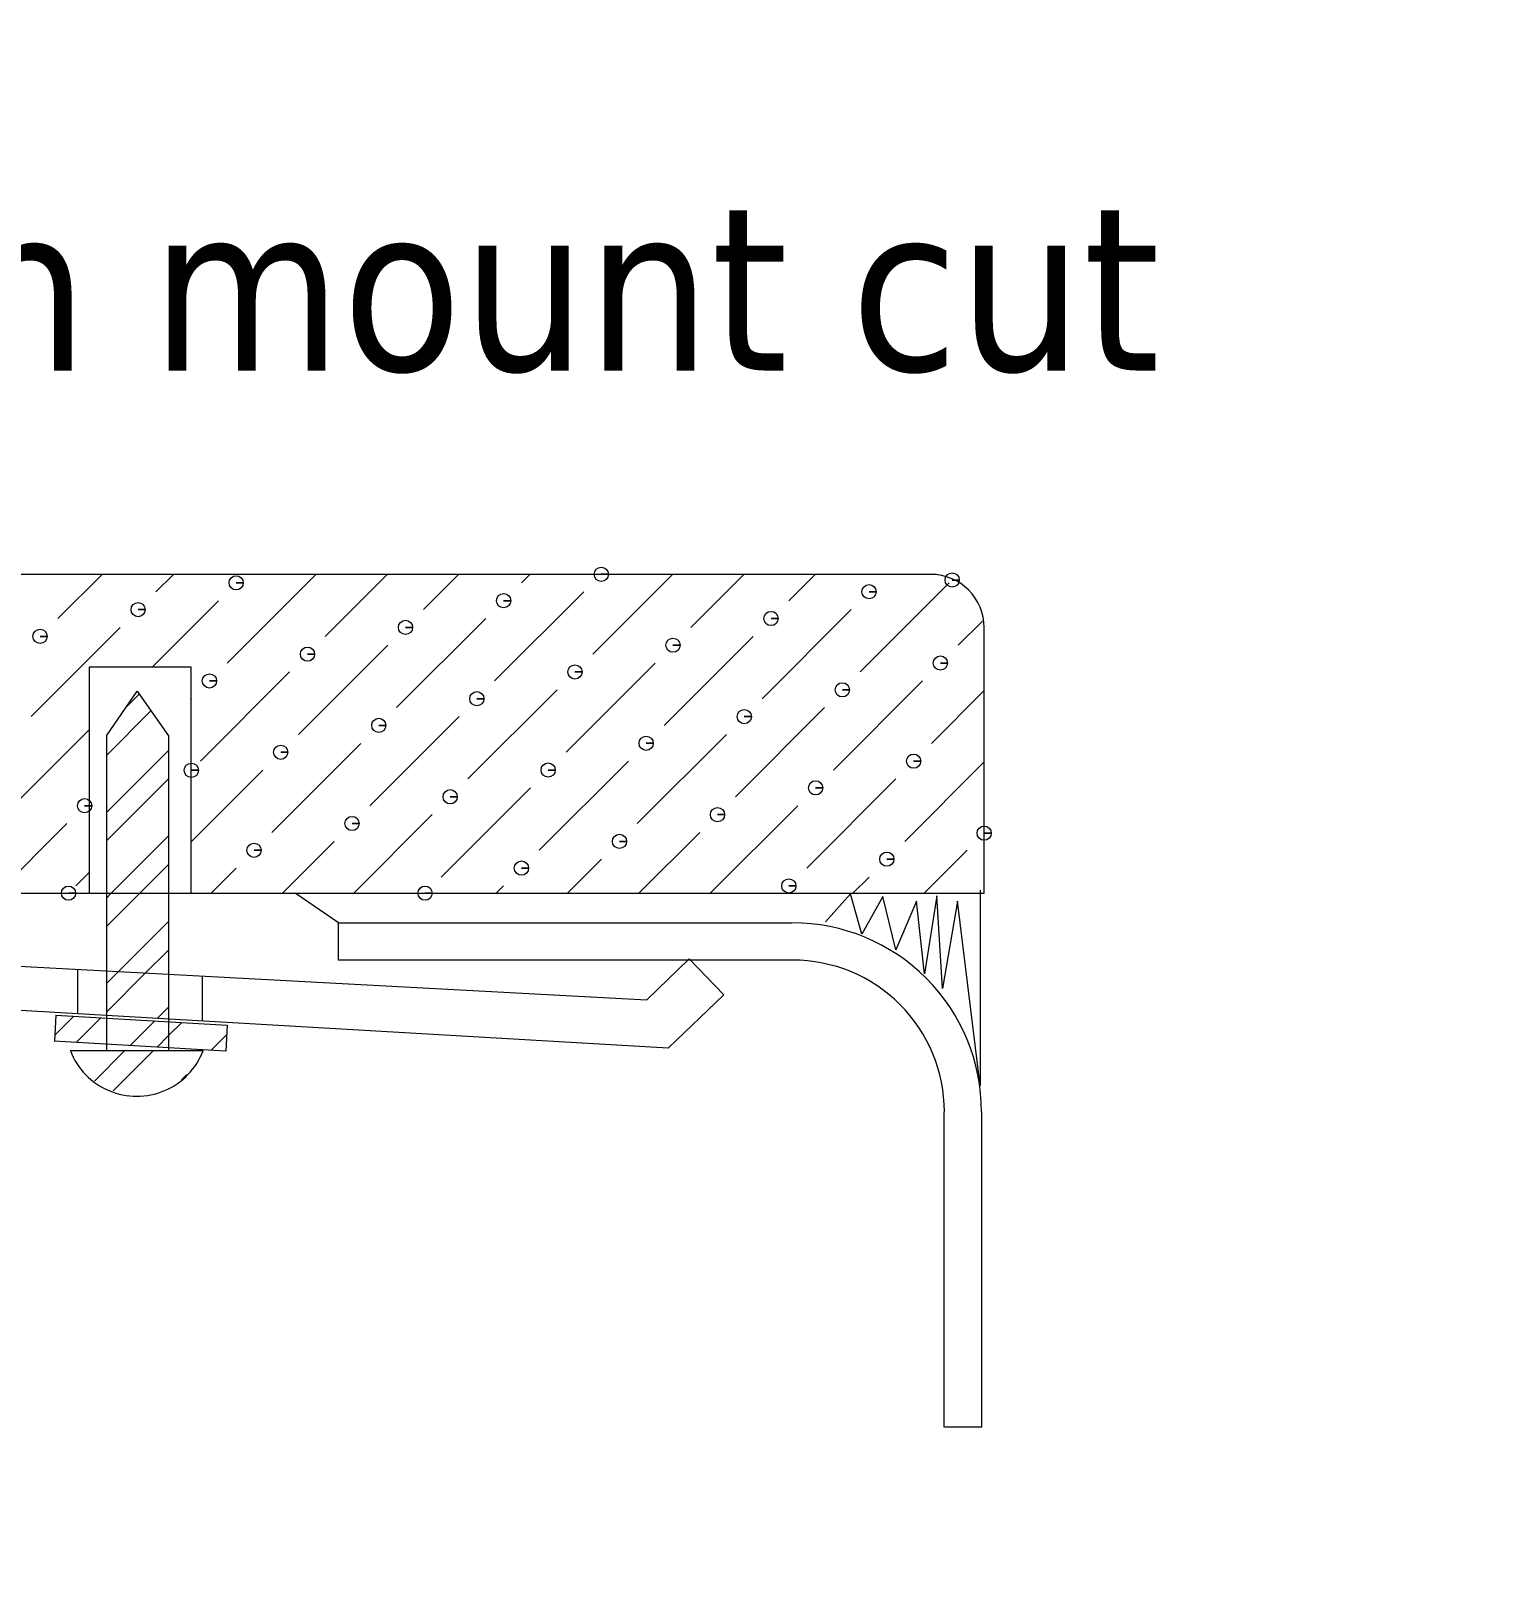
# Model space of a CAD drawing. Header units: millimetres. Extents: x 195 to 1608, y 339 to 1330.
# Drawn here: x 1024.83 to 1069.55, y 717.2 to 764.38 of the extents above; entities that cross this region are included whole.
import ezdxf

# ---------------------------------------------------------------- set-up
doc = ezdxf.new("R2010")
doc.units = ezdxf.units.MM
doc.linetypes.add('ACAD_ISO02W100', pattern=[15, 12, -3])
for name, color, linetype, lineweight in [('尺寸標注', 1, 'Continuous', 30), ('細實線', 1, 'Continuous', 13), ('虚线', 2, 'ACAD_ISO02W100', 30)]:
    doc.layers.add(name, color=color, linetype=linetype, lineweight=lineweight)
doc.styles.add('DIM', font='txt.shx', dxfattribs={"width": 0.7, "bigfont": 'chineset.shx'})
doc.styles.get("Standard").update_dxf_attribs({"font": 'arial.ttf'})
doc.dimstyles.new('mm+in', dxfattribs={"dimscale": 3.5, "dimtxt": 3.5, "dimasz": 2.5, "dimexe": 1.25, "dimexo": 0.625, "dimgap": 2, "dimtad": 1, "dimtoh": 1, "dimtxsty": 'DIM', "dimcen": 0, "dimclrd": 256, "dimclre": 256, "dimclrt": 3, "dimadec": 0, "dimazin": 0, "dimtfac": 1, "dimtmove": 0, "dimatfit": 3, "dimfxl": 1, "dimlwd": -1, "dimarcsym": 0})

# ---------------------------------------------------------------- blocks, each defined once
blk = doc.blocks.new('*D29')
at = {"layer": 'Defpoints', "color": 0}
for p in [(874.411, 1059.63), (874.411, 671.009), (1206.72, 671.009)]:
    blk.add_point(p, dxfattribs=at)
at = {"layer": '尺寸標注', "lineweight": -2}
for p, q in [((876.598, 1059.63), (1211.095, 1059.63)), ((876.598, 671.009), (1211.095, 671.009))]:
    blk.add_line(p, q, dxfattribs=at)
at = {"layer": '尺寸標注'}
blk.add_line((1206.72, 1050.88), (1206.72, 679.759), dxfattribs=at)
for points in [[(1208.179, 1050.88), (1205.262, 1050.88), (1206.72, 1059.63)], [(1205.262, 679.759), (1208.179, 679.759), (1206.72, 671.009)]]:
    blk.add_solid(points, dxfattribs=at)
at = {"layer": '尺寸標注', "color": 3, "insert": (1192.575, 865.319), "char_height": 12.25, "attachment_point": 5, "rotation": 90, "style": 'DIM'}
blk.add_mtext('388,62mm [15 5/16"]', dxfattribs=at)
blk = doc.blocks.new('*D30')
at = {"layer": 'Defpoints', "color": 0}
for p in [(874.349, 1065.98), (874.411, 664.659), (1257.22, 664.659)]:
    blk.add_point(p, dxfattribs=at)
at = {"layer": '尺寸標注', "lineweight": -2}
for p, q in [((876.537, 1065.98), (1261.595, 1065.98)), ((876.598, 664.659), (1261.595, 664.659))]:
    blk.add_line(p, q, dxfattribs=at)
at = {"layer": '尺寸標注'}
blk.add_line((1257.22, 1057.23), (1257.22, 673.409), dxfattribs=at)
for points in [[(1258.679, 1057.23), (1255.762, 1057.23), (1257.22, 1065.98)], [(1255.762, 673.409), (1258.679, 673.409), (1257.22, 664.659)]]:
    blk.add_solid(points, dxfattribs=at)
at = {"layer": '尺寸標注', "color": 3, "insert": (1243.075, 863.654), "char_height": 12.25, "attachment_point": 5, "rotation": 90, "style": 'DIM'}
blk.add_mtext('401,32mm [15 13/16"]', dxfattribs=at)
blk = doc.blocks.new('*D31')
at = {"layer": 'Defpoints', "color": 0}
for p in [(874.348, 1072.33), (874.411, 658.309), (1316.72, 658.309)]:
    blk.add_point(p, dxfattribs=at)
at = {"layer": '尺寸標注', "lineweight": -2}
for p, q in [((876.536, 1072.33), (1321.095, 1072.33)), ((876.598, 658.309), (1321.095, 658.309))]:
    blk.add_line(p, q, dxfattribs=at)
at = {"layer": '尺寸標注'}
blk.add_line((1316.72, 1063.58), (1316.72, 667.059), dxfattribs=at)
for points in [[(1318.179, 1063.58), (1315.262, 1063.58), (1316.72, 1072.33)], [(1315.262, 667.059), (1318.179, 667.059), (1316.72, 658.309)]]:
    blk.add_solid(points, dxfattribs=at)
at = {"layer": '尺寸標注', "color": 3, "insert": (1302.575, 865.154), "char_height": 12.25, "attachment_point": 5, "rotation": 90, "style": 'DIM'}
blk.add_mtext('414,02mm [16 5/16"]', dxfattribs=at)

msp = doc.modelspace()

# ---------------------------------------------------------------- linework, layer by layer
msp.add_arc((1047.093, 765.884), 103.91, 272.43168, 357.78995)
at = {"layer": '細實線'}
for points, knots in [([(1042.217, 747.817), (1042.217, 747.817), (1042.434, 747.817), (1042.434, 747.817), (1042.434, 747.817), (1042.434, 747.937), (1042.337, 748.034), (1042.217, 748.034), (1042.217, 748.034), (1042.098, 748.034), (1042, 747.937), (1042, 747.817), (1042, 747.817), (1042, 747.698), (1042.098, 747.6), (1042.217, 747.6), (1042.217, 747.6), (1042.337, 747.6), (1042.434, 747.698), (1042.434, 747.817), (1042.434, 747.817), (1042.434, 747.817), (1042.217, 747.817), (1042.217, 747.817)], [0, 0, 0, 0, 0.142857, 0.142857, 0.142857, 0.142857, 0.285714, 0.285714, 0.285714, 0.285714, 0.428571, 0.428571, 0.428571, 0.428571, 0.571429, 0.571429, 0.571429, 0.571429, 0.714286, 0.714286, 0.714286, 0.714286, 1, 1, 1, 1]), ([(1052.912, 747.644), (1052.912, 747.644), (1053.128, 747.644), (1053.128, 747.644), (1053.128, 747.644), (1053.128, 747.763), (1053.031, 747.86), (1052.912, 747.86), (1052.912, 747.86), (1052.792, 747.86), (1052.695, 747.763), (1052.695, 747.644), (1052.695, 747.644), (1052.695, 747.524), (1052.792, 747.427), (1052.912, 747.427), (1052.912, 747.427), (1053.031, 747.427), (1053.128, 747.524), (1053.128, 747.644), (1053.128, 747.644), (1053.128, 747.644), (1052.912, 747.644), (1052.912, 747.644)], [0, 0, 0, 0, 0.142857, 0.142857, 0.142857, 0.142857, 0.285714, 0.285714, 0.285714, 0.285714, 0.428571, 0.428571, 0.428571, 0.428571, 0.571429, 0.571429, 0.571429, 0.571429, 0.714286, 0.714286, 0.714286, 0.714286, 1, 1, 1, 1]), ([(1031.088, 747.559), (1031.088, 747.559), (1031.305, 747.559), (1031.305, 747.559), (1031.305, 747.559), (1031.305, 747.678), (1031.208, 747.775), (1031.088, 747.775), (1031.088, 747.775), (1030.969, 747.775), (1030.872, 747.678), (1030.872, 747.559), (1030.872, 747.559), (1030.872, 747.439), (1030.969, 747.342), (1031.088, 747.342), (1031.088, 747.342), (1031.208, 747.342), (1031.305, 747.439), (1031.305, 747.559), (1031.305, 747.559), (1031.305, 747.559), (1031.088, 747.559), (1031.088, 747.559)], [0, 0, 0, 0, 0.142857, 0.142857, 0.142857, 0.142857, 0.285714, 0.285714, 0.285714, 0.285714, 0.428571, 0.428571, 0.428571, 0.428571, 0.571429, 0.571429, 0.571429, 0.571429, 0.714286, 0.714286, 0.714286, 0.714286, 1, 1, 1, 1]), ([(1050.38, 747.286), (1050.38, 747.286), (1050.597, 747.286), (1050.597, 747.286), (1050.597, 747.286), (1050.597, 747.405), (1050.499, 747.503), (1050.38, 747.503), (1050.38, 747.503), (1050.26, 747.503), (1050.163, 747.405), (1050.163, 747.286), (1050.163, 747.286), (1050.163, 747.167), (1050.26, 747.069), (1050.38, 747.069), (1050.38, 747.069), (1050.499, 747.069), (1050.597, 747.167), (1050.597, 747.286), (1050.597, 747.286), (1050.597, 747.286), (1050.38, 747.286), (1050.38, 747.286)], [0, 0, 0, 0, 0.142857, 0.142857, 0.142857, 0.142857, 0.285714, 0.285714, 0.285714, 0.285714, 0.428571, 0.428571, 0.428571, 0.428571, 0.571429, 0.571429, 0.571429, 0.571429, 0.714286, 0.714286, 0.714286, 0.714286, 1, 1, 1, 1]), ([(1053.888, 746.194), (1053.888, 746.624), (1053.716, 747.036), (1053.413, 747.34), (1053.413, 747.34), (1053.107, 747.644), (1052.696, 747.816), (1052.265, 747.816)], [0, 0, 0, 0, 0.333333, 0.333333, 0.333333, 0.333333, 1, 1, 1, 1]), ([(1028.099, 746.742), (1028.099, 746.742), (1028.316, 746.742), (1028.316, 746.742), (1028.316, 746.742), (1028.316, 746.862), (1028.219, 746.959), (1028.099, 746.959), (1028.099, 746.959), (1027.98, 746.959), (1027.883, 746.862), (1027.883, 746.742), (1027.883, 746.742), (1027.883, 746.623), (1027.98, 746.525), (1028.099, 746.525), (1028.099, 746.525), (1028.219, 746.525), (1028.316, 746.623), (1028.316, 746.742), (1028.316, 746.742), (1028.316, 746.742), (1028.099, 746.742), (1028.099, 746.742)], [0, 0, 0, 0, 0.142857, 0.142857, 0.142857, 0.142857, 0.285714, 0.285714, 0.285714, 0.285714, 0.428571, 0.428571, 0.428571, 0.428571, 0.571429, 0.571429, 0.571429, 0.571429, 0.714286, 0.714286, 0.714286, 0.714286, 1, 1, 1, 1]), ([(1039.24, 747.014), (1039.24, 747.014), (1039.456, 747.014), (1039.456, 747.014), (1039.456, 747.014), (1039.456, 747.133), (1039.359, 747.231), (1039.24, 747.231), (1039.24, 747.231), (1039.12, 747.231), (1039.023, 747.133), (1039.023, 747.014), (1039.023, 747.014), (1039.023, 746.894), (1039.12, 746.797), (1039.24, 746.797), (1039.24, 746.797), (1039.359, 746.797), (1039.456, 746.894), (1039.456, 747.014), (1039.456, 747.014), (1039.456, 747.014), (1039.24, 747.014), (1039.24, 747.014)], [0, 0, 0, 0, 0.142857, 0.142857, 0.142857, 0.142857, 0.285714, 0.285714, 0.285714, 0.285714, 0.428571, 0.428571, 0.428571, 0.428571, 0.571429, 0.571429, 0.571429, 0.571429, 0.714286, 0.714286, 0.714286, 0.714286, 1, 1, 1, 1]), ([(1047.391, 746.47), (1047.391, 746.47), (1047.608, 746.47), (1047.608, 746.47), (1047.608, 746.47), (1047.608, 746.589), (1047.51, 746.687), (1047.391, 746.687), (1047.391, 746.687), (1047.271, 746.687), (1047.174, 746.589), (1047.174, 746.47), (1047.174, 746.47), (1047.174, 746.351), (1047.271, 746.253), (1047.391, 746.253), (1047.391, 746.253), (1047.51, 746.253), (1047.608, 746.351), (1047.608, 746.47), (1047.608, 746.47), (1047.608, 746.47), (1047.391, 746.47), (1047.391, 746.47)], [0, 0, 0, 0, 0.142857, 0.142857, 0.142857, 0.142857, 0.285714, 0.285714, 0.285714, 0.285714, 0.428571, 0.428571, 0.428571, 0.428571, 0.571429, 0.571429, 0.571429, 0.571429, 0.714286, 0.714286, 0.714286, 0.714286, 1, 1, 1, 1]), ([(1025.112, 745.927), (1025.112, 745.927), (1025.329, 745.927), (1025.329, 745.927), (1025.329, 745.927), (1025.329, 746.046), (1025.231, 746.143), (1025.112, 746.143), (1025.112, 746.143), (1024.993, 746.143), (1024.895, 746.046), (1024.895, 745.927), (1024.895, 745.927), (1024.895, 745.807), (1024.993, 745.71), (1025.112, 745.71), (1025.112, 745.71), (1025.231, 745.71), (1025.329, 745.807), (1025.329, 745.927), (1025.329, 745.927), (1025.329, 745.927), (1025.112, 745.927), (1025.112, 745.927)], [0, 0, 0, 0, 0.142857, 0.142857, 0.142857, 0.142857, 0.285714, 0.285714, 0.285714, 0.285714, 0.428571, 0.428571, 0.428571, 0.428571, 0.571429, 0.571429, 0.571429, 0.571429, 0.714286, 0.714286, 0.714286, 0.714286, 1, 1, 1, 1]), ([(1036.25, 746.199), (1036.25, 746.199), (1036.467, 746.199), (1036.467, 746.199), (1036.467, 746.199), (1036.467, 746.318), (1036.37, 746.416), (1036.25, 746.416), (1036.25, 746.416), (1036.131, 746.416), (1036.033, 746.318), (1036.033, 746.199), (1036.033, 746.199), (1036.033, 746.079), (1036.131, 745.982), (1036.25, 745.982), (1036.25, 745.982), (1036.37, 745.982), (1036.467, 746.079), (1036.467, 746.199), (1036.467, 746.199), (1036.467, 746.199), (1036.25, 746.199), (1036.25, 746.199)], [0, 0, 0, 0, 0.142857, 0.142857, 0.142857, 0.142857, 0.285714, 0.285714, 0.285714, 0.285714, 0.428571, 0.428571, 0.428571, 0.428571, 0.571429, 0.571429, 0.571429, 0.571429, 0.714286, 0.714286, 0.714286, 0.714286, 1, 1, 1, 1]), ([(1033.263, 745.384), (1033.263, 745.384), (1033.48, 745.384), (1033.48, 745.384), (1033.48, 745.384), (1033.48, 745.504), (1033.382, 745.601), (1033.263, 745.601), (1033.263, 745.601), (1033.143, 745.601), (1033.046, 745.504), (1033.046, 745.384), (1033.046, 745.384), (1033.046, 745.265), (1033.143, 745.167), (1033.263, 745.167), (1033.263, 745.167), (1033.382, 745.167), (1033.48, 745.265), (1033.48, 745.384), (1033.48, 745.384), (1033.48, 745.384), (1033.263, 745.384), (1033.263, 745.384)], [0, 0, 0, 0, 0.142857, 0.142857, 0.142857, 0.142857, 0.285714, 0.285714, 0.285714, 0.285714, 0.428571, 0.428571, 0.428571, 0.428571, 0.571429, 0.571429, 0.571429, 0.571429, 0.714286, 0.714286, 0.714286, 0.714286, 1, 1, 1, 1]), ([(1044.403, 745.656), (1044.403, 745.656), (1044.62, 745.656), (1044.62, 745.656), (1044.62, 745.656), (1044.62, 745.776), (1044.523, 745.873), (1044.403, 745.873), (1044.403, 745.873), (1044.284, 745.873), (1044.186, 745.776), (1044.186, 745.656), (1044.186, 745.656), (1044.186, 745.537), (1044.284, 745.44), (1044.403, 745.44), (1044.403, 745.44), (1044.523, 745.44), (1044.62, 745.537), (1044.62, 745.656), (1044.62, 745.656), (1044.62, 745.656), (1044.403, 745.656), (1044.403, 745.656)], [0, 0, 0, 0, 0.142857, 0.142857, 0.142857, 0.142857, 0.285714, 0.285714, 0.285714, 0.285714, 0.428571, 0.428571, 0.428571, 0.428571, 0.571429, 0.571429, 0.571429, 0.571429, 0.714286, 0.714286, 0.714286, 0.714286, 1, 1, 1, 1]), ([(1041.414, 744.841), (1041.414, 744.841), (1041.631, 744.841), (1041.631, 744.841), (1041.631, 744.841), (1041.631, 744.961), (1041.534, 745.058), (1041.414, 745.058), (1041.414, 745.058), (1041.295, 745.058), (1041.197, 744.961), (1041.197, 744.841), (1041.197, 744.841), (1041.197, 744.722), (1041.295, 744.625), (1041.414, 744.625), (1041.414, 744.625), (1041.534, 744.625), (1041.631, 744.722), (1041.631, 744.841), (1041.631, 744.841), (1041.631, 744.841), (1041.414, 744.841), (1041.414, 744.841)], [0, 0, 0, 0, 0.142857, 0.142857, 0.142857, 0.142857, 0.285714, 0.285714, 0.285714, 0.285714, 0.428571, 0.428571, 0.428571, 0.428571, 0.571429, 0.571429, 0.571429, 0.571429, 0.714286, 0.714286, 0.714286, 0.714286, 1, 1, 1, 1]), ([(1052.553, 745.112), (1052.553, 745.112), (1052.769, 745.112), (1052.769, 745.112), (1052.769, 745.112), (1052.769, 745.231), (1052.672, 745.329), (1052.553, 745.329), (1052.553, 745.329), (1052.433, 745.329), (1052.336, 745.231), (1052.336, 745.112), (1052.336, 745.112), (1052.336, 744.992), (1052.433, 744.895), (1052.553, 744.895), (1052.553, 744.895), (1052.672, 744.895), (1052.769, 744.992), (1052.769, 745.112), (1052.769, 745.112), (1052.769, 745.112), (1052.553, 745.112), (1052.553, 745.112)], [0, 0, 0, 0, 0.142857, 0.142857, 0.142857, 0.142857, 0.285714, 0.285714, 0.285714, 0.285714, 0.428571, 0.428571, 0.428571, 0.428571, 0.571429, 0.571429, 0.571429, 0.571429, 0.714286, 0.714286, 0.714286, 0.714286, 1, 1, 1, 1]), ([(1030.274, 744.569), (1030.274, 744.569), (1030.491, 744.569), (1030.491, 744.569), (1030.491, 744.569), (1030.491, 744.689), (1030.393, 744.786), (1030.274, 744.786), (1030.274, 744.786), (1030.154, 744.786), (1030.057, 744.689), (1030.057, 744.569), (1030.057, 744.569), (1030.057, 744.45), (1030.154, 744.352), (1030.274, 744.352), (1030.274, 744.352), (1030.393, 744.352), (1030.491, 744.45), (1030.491, 744.569), (1030.491, 744.569), (1030.491, 744.569), (1030.274, 744.569), (1030.274, 744.569)], [0, 0, 0, 0, 0.142857, 0.142857, 0.142857, 0.142857, 0.285714, 0.285714, 0.285714, 0.285714, 0.428571, 0.428571, 0.428571, 0.428571, 0.571429, 0.571429, 0.571429, 0.571429, 0.714286, 0.714286, 0.714286, 0.714286, 1, 1, 1, 1]), ([(1038.425, 744.025), (1038.425, 744.025), (1038.641, 744.025), (1038.641, 744.025), (1038.641, 744.025), (1038.641, 744.144), (1038.544, 744.241), (1038.425, 744.241), (1038.425, 744.241), (1038.305, 744.241), (1038.208, 744.144), (1038.208, 744.025), (1038.208, 744.025), (1038.208, 743.905), (1038.305, 743.808), (1038.425, 743.808), (1038.425, 743.808), (1038.544, 743.808), (1038.641, 743.905), (1038.641, 744.025), (1038.641, 744.025), (1038.641, 744.025), (1038.425, 744.025), (1038.425, 744.025)], [0, 0, 0, 0, 0.142857, 0.142857, 0.142857, 0.142857, 0.285714, 0.285714, 0.285714, 0.285714, 0.428571, 0.428571, 0.428571, 0.428571, 0.571429, 0.571429, 0.571429, 0.571429, 0.714286, 0.714286, 0.714286, 0.714286, 1, 1, 1, 1]), ([(1049.565, 744.297), (1049.565, 744.297), (1049.782, 744.297), (1049.782, 744.297), (1049.782, 744.297), (1049.782, 744.416), (1049.684, 744.514), (1049.565, 744.514), (1049.565, 744.514), (1049.446, 744.514), (1049.348, 744.416), (1049.348, 744.297), (1049.348, 744.297), (1049.348, 744.178), (1049.446, 744.08), (1049.565, 744.08), (1049.565, 744.08), (1049.684, 744.08), (1049.782, 744.178), (1049.782, 744.297), (1049.782, 744.297), (1049.782, 744.297), (1049.565, 744.297), (1049.565, 744.297)], [0, 0, 0, 0, 0.142857, 0.142857, 0.142857, 0.142857, 0.285714, 0.285714, 0.285714, 0.285714, 0.428571, 0.428571, 0.428571, 0.428571, 0.571429, 0.571429, 0.571429, 0.571429, 0.714286, 0.714286, 0.714286, 0.714286, 1, 1, 1, 1]), ([(1046.576, 743.482), (1046.576, 743.482), (1046.792, 743.482), (1046.792, 743.482), (1046.792, 743.482), (1046.792, 743.601), (1046.695, 743.699), (1046.576, 743.699), (1046.576, 743.699), (1046.456, 743.699), (1046.359, 743.601), (1046.359, 743.482), (1046.359, 743.482), (1046.359, 743.362), (1046.456, 743.265), (1046.576, 743.265), (1046.576, 743.265), (1046.695, 743.265), (1046.792, 743.362), (1046.792, 743.482), (1046.792, 743.482), (1046.792, 743.482), (1046.576, 743.482), (1046.576, 743.482)], [0, 0, 0, 0, 0.142857, 0.142857, 0.142857, 0.142857, 0.285714, 0.285714, 0.285714, 0.285714, 0.428571, 0.428571, 0.428571, 0.428571, 0.571429, 0.571429, 0.571429, 0.571429, 0.714286, 0.714286, 0.714286, 0.714286, 1, 1, 1, 1]), ([(1035.436, 743.212), (1035.436, 743.212), (1035.652, 743.212), (1035.652, 743.212), (1035.652, 743.212), (1035.652, 743.331), (1035.555, 743.428), (1035.436, 743.428), (1035.436, 743.428), (1035.316, 743.428), (1035.219, 743.331), (1035.219, 743.212), (1035.219, 743.212), (1035.219, 743.092), (1035.316, 742.995), (1035.436, 742.995), (1035.436, 742.995), (1035.555, 742.995), (1035.652, 743.092), (1035.652, 743.212), (1035.652, 743.212), (1035.652, 743.212), (1035.436, 743.212), (1035.436, 743.212)], [0, 0, 0, 0, 0.142857, 0.142857, 0.142857, 0.142857, 0.285714, 0.285714, 0.285714, 0.285714, 0.428571, 0.428571, 0.428571, 0.428571, 0.571429, 0.571429, 0.571429, 0.571429, 0.714286, 0.714286, 0.714286, 0.714286, 1, 1, 1, 1]), ([(1043.586, 742.667), (1043.586, 742.667), (1043.803, 742.667), (1043.803, 742.667), (1043.803, 742.667), (1043.803, 742.786), (1043.706, 742.884), (1043.586, 742.884), (1043.586, 742.884), (1043.467, 742.884), (1043.37, 742.786), (1043.37, 742.667), (1043.37, 742.667), (1043.37, 742.548), (1043.467, 742.45), (1043.586, 742.45), (1043.586, 742.45), (1043.706, 742.45), (1043.803, 742.548), (1043.803, 742.667), (1043.803, 742.667), (1043.803, 742.667), (1043.586, 742.667), (1043.586, 742.667)], [0, 0, 0, 0, 0.142857, 0.142857, 0.142857, 0.142857, 0.285714, 0.285714, 0.285714, 0.285714, 0.428571, 0.428571, 0.428571, 0.428571, 0.571429, 0.571429, 0.571429, 0.571429, 0.714286, 0.714286, 0.714286, 0.714286, 1, 1, 1, 1]), ([(1032.446, 742.395), (1032.446, 742.395), (1032.663, 742.395), (1032.663, 742.395), (1032.663, 742.395), (1032.663, 742.514), (1032.565, 742.611), (1032.446, 742.611), (1032.446, 742.611), (1032.326, 742.611), (1032.229, 742.514), (1032.229, 742.395), (1032.229, 742.395), (1032.229, 742.275), (1032.326, 742.178), (1032.446, 742.178), (1032.446, 742.178), (1032.565, 742.178), (1032.663, 742.275), (1032.663, 742.395), (1032.663, 742.395), (1032.663, 742.395), (1032.446, 742.395), (1032.446, 742.395)], [0, 0, 0, 0, 0.142857, 0.142857, 0.142857, 0.142857, 0.285714, 0.285714, 0.285714, 0.285714, 0.428571, 0.428571, 0.428571, 0.428571, 0.571429, 0.571429, 0.571429, 0.571429, 0.714286, 0.714286, 0.714286, 0.714286, 1, 1, 1, 1]), ([(1051.738, 742.123), (1051.738, 742.123), (1051.955, 742.123), (1051.955, 742.123), (1051.955, 742.123), (1051.955, 742.242), (1051.857, 742.34), (1051.738, 742.34), (1051.738, 742.34), (1051.618, 742.34), (1051.521, 742.242), (1051.521, 742.123), (1051.521, 742.123), (1051.521, 742.003), (1051.618, 741.906), (1051.738, 741.906), (1051.738, 741.906), (1051.857, 741.906), (1051.955, 742.003), (1051.955, 742.123), (1051.955, 742.123), (1051.955, 742.123), (1051.738, 742.123), (1051.738, 742.123)], [0, 0, 0, 0, 0.142857, 0.142857, 0.142857, 0.142857, 0.285714, 0.285714, 0.285714, 0.285714, 0.428571, 0.428571, 0.428571, 0.428571, 0.571429, 0.571429, 0.571429, 0.571429, 0.714286, 0.714286, 0.714286, 0.714286, 1, 1, 1, 1]), ([(1029.722, 741.844), (1029.722, 741.844), (1029.939, 741.844), (1029.939, 741.844), (1029.939, 741.844), (1029.939, 741.963), (1029.842, 742.06), (1029.722, 742.06), (1029.722, 742.06), (1029.603, 742.06), (1029.505, 741.963), (1029.505, 741.844), (1029.505, 741.844), (1029.505, 741.724), (1029.603, 741.627), (1029.722, 741.627), (1029.722, 741.627), (1029.842, 741.627), (1029.939, 741.724), (1029.939, 741.844), (1029.939, 741.844), (1029.939, 741.844), (1029.722, 741.844), (1029.722, 741.844)], [0, 0, 0, 0, 0.142857, 0.142857, 0.142857, 0.142857, 0.285714, 0.285714, 0.285714, 0.285714, 0.428571, 0.428571, 0.428571, 0.428571, 0.571429, 0.571429, 0.571429, 0.571429, 0.714286, 0.714286, 0.714286, 0.714286, 1, 1, 1, 1]), ([(1040.599, 741.852), (1040.599, 741.852), (1040.816, 741.852), (1040.816, 741.852), (1040.816, 741.852), (1040.816, 741.972), (1040.718, 742.069), (1040.599, 742.069), (1040.599, 742.069), (1040.479, 742.069), (1040.382, 741.972), (1040.382, 741.852), (1040.382, 741.852), (1040.382, 741.733), (1040.479, 741.636), (1040.599, 741.636), (1040.599, 741.636), (1040.718, 741.636), (1040.816, 741.733), (1040.816, 741.852), (1040.816, 741.852), (1040.816, 741.852), (1040.599, 741.852), (1040.599, 741.852)], [0, 0, 0, 0, 0.142857, 0.142857, 0.142857, 0.142857, 0.285714, 0.285714, 0.285714, 0.285714, 0.428571, 0.428571, 0.428571, 0.428571, 0.571429, 0.571429, 0.571429, 0.571429, 0.714286, 0.714286, 0.714286, 0.714286, 1, 1, 1, 1]), ([(1037.61, 741.037), (1037.61, 741.037), (1037.827, 741.037), (1037.827, 741.037), (1037.827, 741.037), (1037.827, 741.157), (1037.729, 741.254), (1037.61, 741.254), (1037.61, 741.254), (1037.49, 741.254), (1037.393, 741.157), (1037.393, 741.037), (1037.393, 741.037), (1037.393, 740.918), (1037.49, 740.82), (1037.61, 740.82), (1037.61, 740.82), (1037.729, 740.82), (1037.827, 740.918), (1037.827, 741.037), (1037.827, 741.037), (1037.827, 741.037), (1037.61, 741.037), (1037.61, 741.037)], [0, 0, 0, 0, 0.142857, 0.142857, 0.142857, 0.142857, 0.285714, 0.285714, 0.285714, 0.285714, 0.428571, 0.428571, 0.428571, 0.428571, 0.571429, 0.571429, 0.571429, 0.571429, 0.714286, 0.714286, 0.714286, 0.714286, 1, 1, 1, 1]), ([(1048.75, 741.31), (1048.75, 741.31), (1048.967, 741.31), (1048.967, 741.31), (1048.967, 741.31), (1048.967, 741.429), (1048.87, 741.526), (1048.75, 741.526), (1048.75, 741.526), (1048.631, 741.526), (1048.534, 741.429), (1048.534, 741.31), (1048.534, 741.31), (1048.534, 741.19), (1048.631, 741.093), (1048.75, 741.093), (1048.75, 741.093), (1048.87, 741.093), (1048.967, 741.19), (1048.967, 741.31), (1048.967, 741.31), (1048.967, 741.31), (1048.75, 741.31), (1048.75, 741.31)], [0, 0, 0, 0, 0.142857, 0.142857, 0.142857, 0.142857, 0.285714, 0.285714, 0.285714, 0.285714, 0.428571, 0.428571, 0.428571, 0.428571, 0.571429, 0.571429, 0.571429, 0.571429, 0.714286, 0.714286, 0.714286, 0.714286, 1, 1, 1, 1]), ([(1026.469, 740.765), (1026.469, 740.765), (1026.686, 740.765), (1026.686, 740.765), (1026.686, 740.765), (1026.686, 740.885), (1026.589, 740.982), (1026.469, 740.982), (1026.469, 740.982), (1026.35, 740.982), (1026.253, 740.885), (1026.253, 740.765), (1026.253, 740.765), (1026.253, 740.646), (1026.35, 740.548), (1026.469, 740.548), (1026.469, 740.548), (1026.589, 740.548), (1026.686, 740.646), (1026.686, 740.765), (1026.686, 740.765), (1026.686, 740.765), (1026.469, 740.765), (1026.469, 740.765)], [0, 0, 0, 0, 0.142857, 0.142857, 0.142857, 0.142857, 0.285714, 0.285714, 0.285714, 0.285714, 0.428571, 0.428571, 0.428571, 0.428571, 0.571429, 0.571429, 0.571429, 0.571429, 0.714286, 0.714286, 0.714286, 0.714286, 1, 1, 1, 1]), ([(1034.62, 740.222), (1034.62, 740.222), (1034.837, 740.222), (1034.837, 740.222), (1034.837, 740.222), (1034.837, 740.342), (1034.74, 740.439), (1034.62, 740.439), (1034.62, 740.439), (1034.501, 740.439), (1034.404, 740.342), (1034.404, 740.222), (1034.404, 740.222), (1034.404, 740.103), (1034.501, 740.006), (1034.62, 740.006), (1034.62, 740.006), (1034.74, 740.006), (1034.837, 740.103), (1034.837, 740.222), (1034.837, 740.222), (1034.837, 740.222), (1034.62, 740.222), (1034.62, 740.222)], [0, 0, 0, 0, 0.142857, 0.142857, 0.142857, 0.142857, 0.285714, 0.285714, 0.285714, 0.285714, 0.428571, 0.428571, 0.428571, 0.428571, 0.571429, 0.571429, 0.571429, 0.571429, 0.714286, 0.714286, 0.714286, 0.714286, 1, 1, 1, 1]), ([(1045.761, 740.493), (1045.761, 740.493), (1045.978, 740.493), (1045.978, 740.493), (1045.978, 740.493), (1045.978, 740.612), (1045.88, 740.71), (1045.761, 740.71), (1045.761, 740.71), (1045.641, 740.71), (1045.544, 740.612), (1045.544, 740.493), (1045.544, 740.493), (1045.544, 740.373), (1045.641, 740.276), (1045.761, 740.276), (1045.761, 740.276), (1045.88, 740.276), (1045.978, 740.373), (1045.978, 740.493), (1045.978, 740.493), (1045.978, 740.493), (1045.761, 740.493), (1045.761, 740.493)], [0, 0, 0, 0, 0.142857, 0.142857, 0.142857, 0.142857, 0.285714, 0.285714, 0.285714, 0.285714, 0.428571, 0.428571, 0.428571, 0.428571, 0.571429, 0.571429, 0.571429, 0.571429, 0.714286, 0.714286, 0.714286, 0.714286, 1, 1, 1, 1]), ([(1042.772, 739.678), (1042.772, 739.678), (1042.988, 739.678), (1042.988, 739.678), (1042.988, 739.678), (1042.988, 739.797), (1042.891, 739.894), (1042.772, 739.894), (1042.772, 739.894), (1042.652, 739.894), (1042.555, 739.797), (1042.555, 739.678), (1042.555, 739.678), (1042.555, 739.558), (1042.652, 739.461), (1042.772, 739.461), (1042.772, 739.461), (1042.891, 739.461), (1042.988, 739.558), (1042.988, 739.678), (1042.988, 739.678), (1042.988, 739.678), (1042.772, 739.678), (1042.772, 739.678)], [0, 0, 0, 0, 0.142857, 0.142857, 0.142857, 0.142857, 0.285714, 0.285714, 0.285714, 0.285714, 0.428571, 0.428571, 0.428571, 0.428571, 0.571429, 0.571429, 0.571429, 0.571429, 0.714286, 0.714286, 0.714286, 0.714286, 1, 1, 1, 1]), ([(1053.888, 739.927), (1053.888, 739.927), (1054.104, 739.927), (1054.104, 739.927), (1054.104, 739.927), (1054.104, 740.047), (1054.007, 740.144), (1053.888, 740.144), (1053.888, 740.144), (1053.768, 740.144), (1053.671, 740.047), (1053.671, 739.927), (1053.671, 739.927), (1053.671, 739.808), (1053.768, 739.711), (1053.888, 739.711), (1053.888, 739.711), (1054.007, 739.711), (1054.104, 739.808), (1054.104, 739.927), (1054.104, 739.927), (1054.104, 739.927), (1053.888, 739.927), (1053.888, 739.927)], [0, 0, 0, 0, 0.142857, 0.142857, 0.142857, 0.142857, 0.285714, 0.285714, 0.285714, 0.285714, 0.428571, 0.428571, 0.428571, 0.428571, 0.571429, 0.571429, 0.571429, 0.571429, 0.714286, 0.714286, 0.714286, 0.714286, 1, 1, 1, 1]), ([(1031.633, 739.408), (1031.633, 739.408), (1031.85, 739.408), (1031.85, 739.408), (1031.85, 739.408), (1031.85, 739.527), (1031.753, 739.624), (1031.633, 739.624), (1031.633, 739.624), (1031.514, 739.624), (1031.417, 739.527), (1031.417, 739.408), (1031.417, 739.408), (1031.417, 739.288), (1031.514, 739.191), (1031.633, 739.191), (1031.633, 739.191), (1031.753, 739.191), (1031.85, 739.288), (1031.85, 739.408), (1031.85, 739.408), (1031.85, 739.408), (1031.633, 739.408), (1031.633, 739.408)], [0, 0, 0, 0, 0.142857, 0.142857, 0.142857, 0.142857, 0.285714, 0.285714, 0.285714, 0.285714, 0.428571, 0.428571, 0.428571, 0.428571, 0.571429, 0.571429, 0.571429, 0.571429, 0.714286, 0.714286, 0.714286, 0.714286, 1, 1, 1, 1]), ([(1039.784, 738.863), (1039.784, 738.863), (1040.001, 738.863), (1040.001, 738.863), (1040.001, 738.863), (1040.001, 738.982), (1039.904, 739.08), (1039.784, 739.08), (1039.784, 739.08), (1039.665, 739.08), (1039.567, 738.982), (1039.567, 738.863), (1039.567, 738.863), (1039.567, 738.743), (1039.665, 738.646), (1039.784, 738.646), (1039.784, 738.646), (1039.904, 738.646), (1040.001, 738.743), (1040.001, 738.863), (1040.001, 738.863), (1040.001, 738.863), (1039.784, 738.863), (1039.784, 738.863)], [0, 0, 0, 0, 0.142857, 0.142857, 0.142857, 0.142857, 0.285714, 0.285714, 0.285714, 0.285714, 0.428571, 0.428571, 0.428571, 0.428571, 0.571429, 0.571429, 0.571429, 0.571429, 0.714286, 0.714286, 0.714286, 0.714286, 1, 1, 1, 1]), ([(1050.923, 739.135), (1050.923, 739.135), (1051.139, 739.135), (1051.139, 739.135), (1051.139, 739.135), (1051.139, 739.255), (1051.042, 739.352), (1050.923, 739.352), (1050.923, 739.352), (1050.803, 739.352), (1050.706, 739.255), (1050.706, 739.135), (1050.706, 739.135), (1050.706, 739.016), (1050.803, 738.918), (1050.923, 738.918), (1050.923, 738.918), (1051.042, 738.918), (1051.139, 739.016), (1051.139, 739.135), (1051.139, 739.135), (1051.139, 739.135), (1050.923, 739.135), (1050.923, 739.135)], [0, 0, 0, 0, 0.142857, 0.142857, 0.142857, 0.142857, 0.285714, 0.285714, 0.285714, 0.285714, 0.428571, 0.428571, 0.428571, 0.428571, 0.571429, 0.571429, 0.571429, 0.571429, 0.714286, 0.714286, 0.714286, 0.714286, 1, 1, 1, 1]), ([(1047.934, 738.32), (1047.934, 738.32), (1048.15, 738.32), (1048.15, 738.32), (1048.15, 738.32), (1048.15, 738.44), (1048.053, 738.537), (1047.934, 738.537), (1047.934, 738.537), (1047.814, 738.537), (1047.717, 738.44), (1047.717, 738.32), (1047.717, 738.32), (1047.717, 738.201), (1047.814, 738.104), (1047.934, 738.104), (1047.934, 738.104), (1048.053, 738.104), (1048.15, 738.201), (1048.15, 738.32), (1048.15, 738.32), (1048.15, 738.32), (1047.934, 738.32), (1047.934, 738.32)], [0, 0, 0, 0, 0.142857, 0.142857, 0.142857, 0.142857, 0.285714, 0.285714, 0.285714, 0.285714, 0.428571, 0.428571, 0.428571, 0.428571, 0.571429, 0.571429, 0.571429, 0.571429, 0.714286, 0.714286, 0.714286, 0.714286, 1, 1, 1, 1]), ([(1025.977, 738.099), (1025.977, 738.099), (1026.194, 738.099), (1026.194, 738.099), (1026.194, 738.099), (1026.194, 738.218), (1026.097, 738.315), (1025.977, 738.315), (1025.977, 738.315), (1025.858, 738.315), (1025.76, 738.218), (1025.76, 738.099), (1025.76, 738.099), (1025.76, 737.979), (1025.858, 737.882), (1025.977, 737.882), (1025.977, 737.882), (1026.097, 737.882), (1026.194, 737.979), (1026.194, 738.099), (1026.194, 738.099), (1026.194, 738.099), (1025.977, 738.099), (1025.977, 738.099)], [0, 0, 0, 0, 0.142857, 0.142857, 0.142857, 0.142857, 0.285714, 0.285714, 0.285714, 0.285714, 0.428571, 0.428571, 0.428571, 0.428571, 0.571429, 0.571429, 0.571429, 0.571429, 0.714286, 0.714286, 0.714286, 0.714286, 1, 1, 1, 1]), ([(1036.845, 738.099), (1036.845, 738.099), (1037.062, 738.099), (1037.062, 738.099), (1037.062, 738.099), (1037.062, 738.218), (1036.964, 738.315), (1036.845, 738.315), (1036.845, 738.315), (1036.726, 738.315), (1036.628, 738.218), (1036.628, 738.099), (1036.628, 738.099), (1036.628, 737.979), (1036.726, 737.882), (1036.845, 737.882), (1036.845, 737.882), (1036.964, 737.882), (1037.062, 737.979), (1037.062, 738.099), (1037.062, 738.099), (1037.062, 738.099), (1036.845, 738.099), (1036.845, 738.099)], [0, 0, 0, 0, 0.142857, 0.142857, 0.142857, 0.142857, 0.285714, 0.285714, 0.285714, 0.285714, 0.428571, 0.428571, 0.428571, 0.428571, 0.571429, 0.571429, 0.571429, 0.571429, 0.714286, 0.714286, 0.714286, 0.714286, 1, 1, 1, 1]), ([(1053.761, 738.186), (1053.761, 738.186), (1053.761, 732.237), (1053.761, 732.237), (1053.761, 732.237), (1053.761, 732.237), (1053.078, 737.86), (1053.078, 737.86), (1053.078, 737.86), (1053.078, 737.86), (1052.62, 735.192), (1052.62, 735.192), (1052.62, 735.192), (1052.62, 735.192), (1052.449, 738.023), (1052.449, 738.023), (1052.449, 738.023), (1052.449, 738.023), (1052.067, 735.638), (1052.067, 735.638), (1052.067, 735.638), (1052.067, 735.638), (1051.821, 737.86), (1051.821, 737.86), (1051.821, 737.86), (1051.821, 737.86), (1051.191, 736.369), (1051.191, 736.369), (1051.191, 736.369), (1051.191, 736.369), (1050.799, 737.994), (1050.799, 737.994), (1050.799, 737.994), (1050.799, 737.994), (1050.156, 736.851), (1050.156, 736.851), (1050.156, 736.851), (1050.156, 736.851), (1049.817, 738.084), (1049.817, 738.084), (1049.817, 738.084), (1049.817, 738.084), (1049.049, 737.228), (1049.049, 737.228)], [0, 0, 0, 0, 0.083333, 0.083333, 0.083333, 0.083333, 0.166667, 0.166667, 0.166667, 0.166667, 0.25, 0.25, 0.25, 0.25, 0.333333, 0.333333, 0.333333, 0.333333, 0.416667, 0.416667, 0.416667, 0.416667, 0.5, 0.5, 0.5, 0.5, 0.583333, 0.583333, 0.583333, 0.583333, 0.666667, 0.666667, 0.666667, 0.666667, 0.75, 0.75, 0.75, 0.75, 0.833333, 0.833333, 0.833333, 0.833333, 1, 1, 1, 1]), ([(1053.808, 731.436), (1053.808, 732.964), (1053.201, 734.427), (1052.123, 735.507), (1052.123, 735.507), (1051.043, 736.586), (1049.577, 737.193), (1048.051, 737.193)], [0, 0, 0, 0, 0.333333, 0.333333, 0.333333, 0.333333, 1, 1, 1, 1]), ([(1052.674, 731.436), (1052.674, 732.662), (1052.187, 733.838), (1051.32, 734.706), (1051.32, 734.706), (1050.453, 735.573), (1049.277, 736.059), (1048.05, 736.059)], [0, 0, 0, 0, 0.333333, 0.333333, 0.333333, 0.333333, 1, 1, 1, 1]), ([(1026.034, 733.299), (1026.245, 732.749), (1026.67, 732.308), (1027.212, 732.08), (1027.212, 732.08), (1027.753, 731.851), (1028.363, 731.851), (1028.906, 732.08), (1028.906, 732.08), (1029.447, 732.308), (1029.872, 732.749), (1030.082, 733.299)], [0, 0, 0, 0, 0.25, 0.25, 0.25, 0.25, 0.5, 0.5, 0.5, 0.5, 1, 1, 1, 1])]:
    msp.add_open_spline(points, degree=3, knots=knots, dxfattribs=at)
for points in [[(1052.265, 747.813), (1052.265, 747.813), (1008.491, 747.813), (1008.491, 747.813)], [(1025.655, 746.469), (1025.655, 746.469), (1027, 747.816), (1027, 747.816)], [(1028.644, 747.286), (1028.644, 747.286), (1029.175, 747.816), (1029.175, 747.816)], [(1030.818, 745.111), (1030.818, 745.111), (1033.521, 747.816), (1033.521, 747.816)], [(1033.806, 745.926), (1033.806, 745.926), (1035.696, 747.816), (1035.696, 747.816)], [(1036.795, 746.742), (1036.795, 746.742), (1037.869, 747.816), (1037.869, 747.816)], [(1039.784, 747.558), (1039.784, 747.558), (1040.043, 747.816), (1040.043, 747.816)], [(1041.956, 745.384), (1041.956, 745.384), (1044.389, 747.816), (1044.389, 747.816)], [(1044.946, 746.198), (1044.946, 746.198), (1046.564, 747.816), (1046.564, 747.816)], [(1047.934, 747.014), (1047.934, 747.014), (1048.736, 747.816), (1048.736, 747.816)], [(1050.108, 744.841), (1050.108, 744.841), (1052.824, 747.558), (1052.824, 747.558)], [(1028.524, 744.992), (1028.524, 744.992), (1030.546, 747.014), (1030.546, 747.014)], [(1038.967, 744.569), (1038.967, 744.569), (1041.684, 747.286), (1041.684, 747.286)], [(1035.98, 743.754), (1035.98, 743.754), (1038.697, 746.469), (1038.697, 746.469)], [(1047.119, 744.024), (1047.119, 744.024), (1049.836, 746.742), (1049.836, 746.742)], [(1024.84, 743.482), (1024.84, 743.482), (1027.557, 746.198), (1027.557, 746.198)], [(1053.097, 745.656), (1053.097, 745.656), (1053.834, 746.393), (1053.834, 746.393)], [(1053.886, 738.096), (1053.886, 738.096), (1053.886, 746.192), (1053.886, 746.192)], [(1032.991, 742.939), (1032.991, 742.939), (1035.708, 745.656), (1035.708, 745.656)], [(1044.131, 743.211), (1044.131, 743.211), (1046.848, 745.926), (1046.848, 745.926)], [(1041.142, 742.394), (1041.142, 742.394), (1043.859, 745.111), (1043.859, 745.111)], [(1029.721, 744.992), (1029.721, 744.992), (1026.608, 744.992), (1026.608, 744.992)], [(1026.61, 744.99), (1026.61, 744.99), (1026.61, 738.096), (1026.61, 738.096)], [(1029.721, 738.098), (1029.721, 738.098), (1029.721, 744.992), (1029.721, 744.992)], [(1030.001, 742.123), (1030.001, 742.123), (1032.718, 744.841), (1032.718, 744.841)], [(1049.293, 741.852), (1049.293, 741.852), (1052.01, 744.569), (1052.01, 744.569)], [(1027.133, 742.897), (1027.133, 742.897), (1028.066, 744.255), (1028.066, 744.255)], [(1027.735, 743.77), (1027.735, 743.77), (1028.131, 744.164), (1028.131, 744.164)], [(1028.07, 744.253), (1028.07, 744.253), (1029.027, 742.896), (1029.027, 742.896)], [(1038.154, 741.579), (1038.154, 741.579), (1040.869, 744.296), (1040.869, 744.296)], [(1052.281, 742.666), (1052.281, 742.666), (1053.888, 744.274), (1053.888, 744.274)], [(1027.135, 742.299), (1027.135, 742.299), (1028.491, 743.655), (1028.491, 743.655)], [(1029.722, 744.017), (1029.722, 744.017), (1029.731, 744.024), (1029.731, 744.024)], [(1046.304, 741.037), (1046.304, 741.037), (1049.021, 743.754), (1049.021, 743.754)], [(1035.165, 740.765), (1035.165, 740.765), (1037.882, 743.482), (1037.882, 743.482)], [(1024.025, 740.492), (1024.025, 740.492), (1026.61, 743.08), (1026.61, 743.08)], [(1027.133, 742.897), (1027.133, 742.897), (1027.133, 733.3), (1027.133, 733.3)], [(1029.027, 742.896), (1029.027, 742.896), (1029.027, 733.299), (1029.027, 733.299)], [(1032.176, 739.95), (1032.176, 739.95), (1034.893, 742.666), (1034.893, 742.666)], [(1043.315, 740.222), (1043.315, 740.222), (1046.032, 742.939), (1046.032, 742.939)], [(1027.135, 740.562), (1027.135, 740.562), (1029.025, 742.452), (1029.025, 742.452)], [(1029.722, 739.67), (1029.722, 739.67), (1031.904, 741.852), (1031.904, 741.852)], [(1040.327, 739.407), (1040.327, 739.407), (1043.044, 742.123), (1043.044, 742.123)], [(1051.467, 739.677), (1051.467, 739.677), (1053.888, 742.1), (1053.888, 742.1)], [(1027.135, 739.691), (1027.135, 739.691), (1029.025, 741.581), (1029.025, 741.581)], [(1037.337, 738.592), (1037.337, 738.592), (1040.055, 741.309), (1040.055, 741.309)], [(1048.478, 738.862), (1048.478, 738.862), (1051.195, 741.579), (1051.195, 741.579)], [(1034.671, 738.098), (1034.671, 738.098), (1037.065, 740.492), (1037.065, 740.492)], [(1045.539, 738.098), (1045.539, 738.098), (1048.205, 740.765), (1048.205, 740.765)], [(1023.803, 738.098), (1023.803, 738.098), (1025.927, 740.222), (1025.927, 740.222)], [(1027.28, 738.098), (1027.28, 738.098), (1029.025, 739.844), (1029.025, 739.844)], [(1043.366, 738.098), (1043.366, 738.098), (1045.217, 739.95), (1045.217, 739.95)], [(1032.498, 738.098), (1032.498, 738.098), (1034.078, 739.677), (1034.078, 739.677)], [(1052.06, 738.098), (1052.06, 738.098), (1053.369, 739.407), (1053.369, 739.407)], [(1028.15, 738.098), (1028.15, 738.098), (1029.025, 738.973), (1029.025, 738.973)], [(1041.192, 738.098), (1041.192, 738.098), (1042.229, 739.135), (1042.229, 739.135)], [(1026.199, 738.32), (1026.199, 738.32), (1026.61, 738.733), (1026.61, 738.733)], [(1030.324, 738.098), (1030.324, 738.098), (1031.088, 738.862), (1031.088, 738.862)], [(1049.886, 738.098), (1049.886, 738.098), (1050.38, 738.592), (1050.38, 738.592)], [(1009.219, 738.098), (1009.219, 738.098), (1053.886, 738.098), (1053.886, 738.098)], [(1027.135, 737.952), (1027.135, 737.952), (1027.281, 738.098), (1027.281, 738.098)], [(1027.135, 737.082), (1027.135, 737.082), (1028.15, 738.098), (1028.15, 738.098)], [(1034.211, 737.195), (1034.211, 737.195), (1032.891, 738.098), (1032.891, 738.098)], [(1039.018, 738.098), (1039.018, 738.098), (1039.24, 738.32), (1039.24, 738.32)], [(1027.503, 735.712), (1027.503, 735.712), (1029.027, 737.235), (1029.027, 737.235)], [(1034.21, 737.195), (1034.21, 737.195), (1048.039, 737.195), (1048.039, 737.195)], [(1034.211, 736.059), (1034.211, 736.059), (1034.211, 737.193), (1034.211, 737.193)], [(1013.082, 736.482), (1013.082, 736.482), (1043.604, 734.847), (1043.604, 734.847)], [(1028.328, 735.667), (1028.328, 735.667), (1029.027, 736.365), (1029.027, 736.365)], [(1048.039, 736.059), (1048.039, 736.059), (1034.21, 736.059), (1034.21, 736.059)], [(1043.605, 734.848), (1043.605, 734.848), (1044.901, 736.095), (1044.901, 736.095)], [(1044.899, 736.095), (1044.899, 736.095), (1045.948, 735.005), (1045.948, 735.005)], [(1026.255, 735.776), (1026.255, 735.776), (1026.255, 734.42), (1026.255, 734.42)], [(1027.135, 735.344), (1027.135, 735.344), (1027.503, 735.712), (1027.503, 735.712)], [(1027.135, 734.474), (1027.135, 734.474), (1028.328, 735.667), (1028.328, 735.667)], [(1044.252, 733.375), (1044.252, 733.375), (1012.274, 735.237), (1012.274, 735.237)], [(1030.057, 735.575), (1030.057, 735.575), (1030.057, 734.202), (1030.057, 734.202)], [(1045.948, 735.003), (1045.948, 735.003), (1044.254, 733.373), (1044.254, 733.373)], [(1025.592, 734.382), (1025.592, 734.382), (1025.547, 733.592), (1025.547, 733.592)], [(1025.556, 733.765), (1025.556, 733.765), (1026.14, 734.349), (1026.14, 734.349)], [(1025.591, 734.379), (1025.591, 734.379), (1030.815, 734.075), (1030.815, 734.075)], [(1026.213, 733.552), (1026.213, 733.552), (1026.962, 734.302), (1026.962, 734.302)], [(1027.856, 733.458), (1027.856, 733.458), (1028.606, 734.207), (1028.606, 734.207)], [(1028.68, 734.282), (1028.68, 734.282), (1029.027, 734.627), (1029.027, 734.627)], [(1028.679, 733.409), (1028.679, 733.409), (1029.027, 733.758), (1029.027, 733.758)], [(1029.027, 733.758), (1029.027, 733.758), (1029.428, 734.158), (1029.428, 734.158)], [(1030.322, 733.314), (1030.322, 733.314), (1030.799, 733.791), (1030.799, 733.791)], [(1030.815, 734.075), (1030.815, 734.075), (1030.77, 733.284), (1030.77, 733.284)], [(1030.768, 733.286), (1030.768, 733.286), (1025.543, 733.59), (1025.543, 733.59)], [(1026.033, 733.299), (1026.033, 733.299), (1030.08, 733.299), (1030.08, 733.299)], [(1026.773, 732.373), (1026.773, 732.373), (1027.699, 733.299), (1027.699, 733.299)], [(1027.343, 732.074), (1027.343, 732.074), (1028.569, 733.299), (1028.569, 733.299)], [(1029.421, 732.412), (1029.421, 732.412), (1029.57, 732.561), (1029.57, 732.561)], [(1052.672, 721.823), (1052.672, 721.823), (1052.672, 731.436), (1052.672, 731.436)], [(1053.806, 731.436), (1053.806, 731.436), (1053.806, 721.823), (1053.806, 721.823)], [(1053.815, 721.823), (1053.815, 721.823), (1052.681, 721.823), (1052.681, 721.823)]]:
    msp.add_open_spline(points, degree=3, dxfattribs=at)
at = {"layer": '虚线', "color": 3, "linetype": 'ByBlock'}
msp.add_arc((1047.093, 765.884), 91.21, 272.43168, 357.78995, dxfattribs=at)
at = {"layer": '虚线'}
msp.add_arc((1047.093, 765.884), 97.56, 272.43168, 357.78995, dxfattribs=at)

# ---------------------------------------------------------------- texts
at = {"layer": '細實線', "insert": (1010.769, 759.102), "char_height": 5.07395, "width": 69.02615, "attachment_point": 1}
msp.add_mtext('{\\fTahoma|b0|i0|c0|p34;Flush mount cut}', dxfattribs=at)

# ---------------------------------------------------------------- dimensions: what is measured, and where the dimension line sits
at = {"layer": '尺寸標注'}
for base, p1, p2, picture, middle in [((1316.72, 658.309), (874.348, 1072.33), (874.411, 658.309), '*D31', (1316.72, 865.154)), ((1257.22, 664.659), (874.349, 1065.98), (874.411, 664.659), '*D30', (1257.22, 863.654))]:
    dim = msp.add_linear_dim(base=base, p1=p1, p2=p2, angle=90, dimstyle='mm+in', override={"dimpost": 'mm', "dimfxl": 100, "dimarcsym": 2}, dxfattribs=at)
    dim.commit()
    dim.dimension.update_dxf_attribs({"geometry": picture, "text_midpoint": middle, "dimtype": 160})
dim = msp.add_linear_dim(base=(1206.72, 671.009), p1=(874.411, 1059.63), p2=(874.411, 671.009), angle=90, dimstyle='mm+in', override={"dimpost": 'mm', "dimfxl": 100, "dimarcsym": 2}, dxfattribs=at)
dim.commit()
dim.dimension.update_dxf_attribs({"geometry": '*D29', "text_midpoint": (1192.575, 865.319)})

doc.saveas('drawing.dxf')
